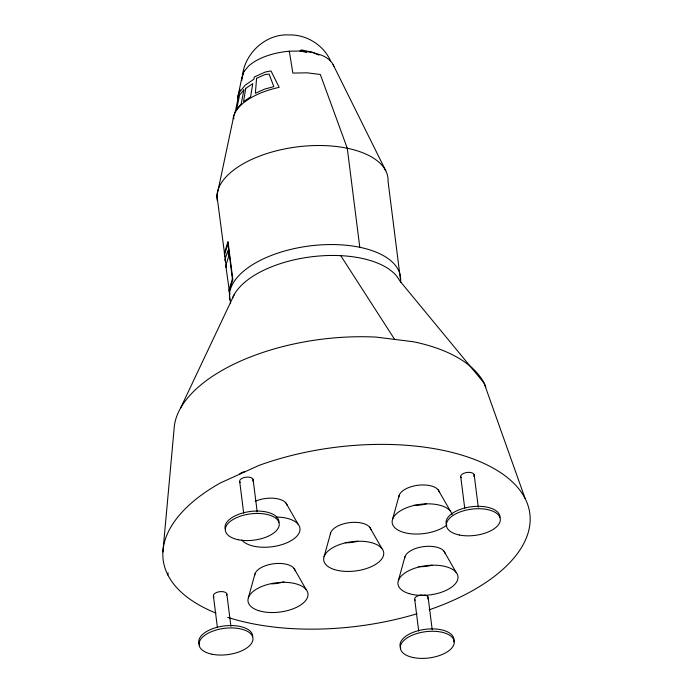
<?xml version="1.0" encoding="UTF-8"?>
<svg xmlns="http://www.w3.org/2000/svg" width="693" height="693" viewBox="0 0 693 693"><rect width="100%" height="100%" fill="white"/><g stroke="black" fill="none" stroke-linecap="round" stroke-linejoin="round"><path stroke-width="1.04" d="M167.879 575.025L168.061 572.877M162.89 551.957L174.108 428.768A158.108 77.14 -7.2 0 1 375.927 337.093L413.4 341.744A158.108 77.14 -7.2 0 1 485.828 387.032M242.446 76.048C244.551 53.3 265.965 33.507 289.016 34.953C306.315 34.329 323.527 45.045 330.57 60.897M248.363 597.782L254.972 573.873M324.081 556.687L330.691 532.778M392.55 519.291L399.159 495.382M398.354 580.63L404.955 556.722M224.272 253.577L228.023 241.536L232.831 279.548L229.071 291.588L229.755 294.69M227.954 243.745L224.445 254.981L225.494 259.823M229.799 294.265L225.788 265.636L228.629 256.54L227.876 250.606L225 259.373L226.264 265.211M228.898 290.194L232.398 278.958M237.43 98.727L239.024 93.806L235.559 110.533L233.558 117.03L233.965 118.884M180.544 408.151L234.347 294.36M244.282 71.223L243.719 72.107A46.544 31.471 1.3 0 0 242.238 77.14M245.452 471.561L244.785 471.638A6.817 3.326 -7.2 0 0 239.535 474.255M422.098 594.915L420.33 595.114A6.817 3.326 -7.2 0 0 415.228 600.268M224.896 256.445L216.952 195.634L232.943 119.95A60.655 29.591 -7.2 0 1 279.166 87.361L271.015 70.955L265.315 72.003L254.218 77.044L253.959 79.141L245.218 85.161L239.527 92.143L240.029 89.7L237.881 96.587L241.814 77.988L243.702 71.916L248.622 66A46.544 22.704 -7.2 0 1 289.293 51.213L301.221 51.005L312.257 52.373L321.639 55.223A46.544 22.704 -7.2 0 1 333.818 66.407M299.896 51.022L301.23 51.178A46.544 31.471 1.3 0 1 306.453 52.477M318.867 55.085L312.248 52.252L301.152 49.861L301.221 51.005M340.748 255.665L394.663 339.423M438.184 489.838L450.337 511.087M443.988 551.178L456.133 572.427M369.724 527.234L381.869 548.475M285.992 503.049L298.146 524.298M293.997 568.329L306.15 589.578M333.056 64.527L385.75 170.729M525.121 498.51L484.052 383.038L399.636 280.682A86.114 42.013 -7.2 0 0 315.644 256.323A86.114 42.013 -7.2 0 0 232.822 297.418M241.926 78.543L241.814 77.988L241.935 80.206M225.008 260.014L225.182 260.811M225.788 265.636L226.221 267.628M289.293 51.213L292.87 73.077L307.129 72.834L320.322 74.472L347.271 148.241L359.78 247.288M474.151 474.575L478.265 507.155M460.767 476.923L464.752 508.445M400.84 282.51L388.071 181.479A86.114 42.013 -7.2 0 0 299.705 146.587A86.114 42.013 -7.2 0 0 217.281 200.623M428.101 597.141L432.215 629.712M414.726 599.488L418.702 631.011M227.772 242.351L232.579 280.353M253.084 479.313L257.198 511.893M229.461 294.69L230.587 303.612M239.709 481.661L243.693 513.192M226.81 593.797L230.925 626.377M213.435 596.145L217.42 627.667M229.799 299.679A86.114 42.013 -7.2 0 1 312.214 245.634A86.114 42.013 -7.2 0 1 400.589 280.526M429.149 609.831A184.78 90.151 -7.2 0 0 509.26 479.132A184.78 90.151 -7.2 0 0 258.939 465.436L220.131 483.064A184.78 90.151 -7.2 0 0 215.973 613.088M416.943 613.773A184.78 90.151 -7.2 0 1 227.737 617.342M283.974 581.756A20.409 9.962 -7.2 0 1 271.569 583.835M254.677 575.64A20.409 9.962 -7.2 0 1 273.96 563.73A20.409 9.962 -7.2 0 1 295.175 570.763M357.753 541.259A20.409 9.962 -7.2 0 1 345.218 542.714M330.405 534.546A20.409 9.962 -7.2 0 1 349.688 522.626A20.409 9.962 -7.2 0 1 370.902 529.669M426.212 503.863A20.409 9.962 -7.2 0 1 413.686 505.318M398.873 497.15A20.409 9.962 -7.2 0 1 418.156 485.239A20.409 9.962 -7.2 0 1 439.362 492.273M432.016 565.202A20.409 9.962 -7.2 0 1 418.468 566.597M404.669 558.497A20.409 9.962 -7.2 0 1 423.951 546.578A20.409 9.962 -7.2 0 1 445.166 553.62M255.232 501.308A20.409 9.962 -7.2 0 1 287.171 505.483M423.821 594.949A6.817 3.326 -7.2 0 1 427.746 598.891M400.805 648.18A27.14 13.245 -7.2 0 1 425.684 629.27A27.14 13.245 -7.2 0 1 453.672 641.857M473.787 476.334A6.817 3.326 -7.2 0 0 468.147 472.357L466.38 472.548A6.817 3.326 -7.2 0 0 461.278 477.711M446.491 524.809A27.14 13.245 -7.2 0 1 470.85 506.817A27.14 13.245 -7.2 0 1 500.008 517.532M226.455 595.556A6.817 3.326 -7.2 0 0 220.816 591.579L219.049 591.77A6.817 3.326 -7.2 0 0 213.938 596.933M199.523 644.845A27.14 13.245 -7.2 0 1 222.644 626.16A27.14 13.245 -7.2 0 1 252.676 636.746M225.424 529.547A27.14 13.245 -7.2 0 1 249.792 511.555A27.14 13.245 -7.2 0 1 278.95 522.271M252.728 481.072A6.817 3.326 -7.2 0 0 247.089 477.096L245.322 477.286A6.817 3.326 -7.2 0 0 240.211 482.449M446.872 525.017A30.223 14.744 -7.2 0 1 398.709 530.457A30.223 14.744 -7.2 0 1 410.914 506.271A30.223 14.744 -7.2 0 1 452.079 514.691M276.117 517.039A30.223 14.744 -7.2 0 1 292.741 539.648A30.223 14.744 -7.2 0 1 241.805 540.012M256.592 78.326L255.362 93.304L264.579 89.111L273.813 86.625L269.109 74.09L265.211 74.48L256.592 78.326M245.746 88.392L243.555 101.68L250.597 96.864L252.772 83.636L245.746 88.392M243.919 89.821L241.199 103.915L236.625 109.416L239.587 95.019L243.919 89.821M413.392 657.579A27.14 13.245 -7.2 0 0 454.261 642.472A27.14 13.245 -7.2 0 0 414.206 634.433A27.14 13.245 -7.2 0 0 413.392 657.579M459.442 535.022A27.14 13.245 -7.2 0 0 500.311 519.915A27.14 13.245 -7.2 0 0 460.256 511.876A27.14 13.245 -7.2 0 0 459.442 535.022M212.11 654.244A27.14 13.245 -7.2 0 0 252.971 639.137A27.14 13.245 -7.2 0 0 212.916 631.098A27.14 13.245 -7.2 0 0 212.11 654.244M238.383 539.76A27.14 13.245 -7.2 0 0 279.244 524.653A27.14 13.245 -7.2 0 0 239.189 516.614A27.14 13.245 -7.2 0 0 238.383 539.76M258.801 610.689A30.223 14.744 -7.2 0 0 307.597 597.08A30.223 14.744 -7.2 0 0 267.533 584.528A30.223 14.744 -7.2 0 0 258.801 610.689M334.528 569.594A30.223 14.744 -7.2 0 0 383.316 555.985A30.223 14.744 -7.2 0 0 343.26 543.425A30.223 14.744 -7.2 0 0 334.528 569.594M408.792 593.537A30.223 14.744 -7.2 0 0 457.588 579.928A30.223 14.744 -7.2 0 0 417.524 567.376A30.223 14.744 -7.2 0 0 408.792 593.537"/></g></svg>
